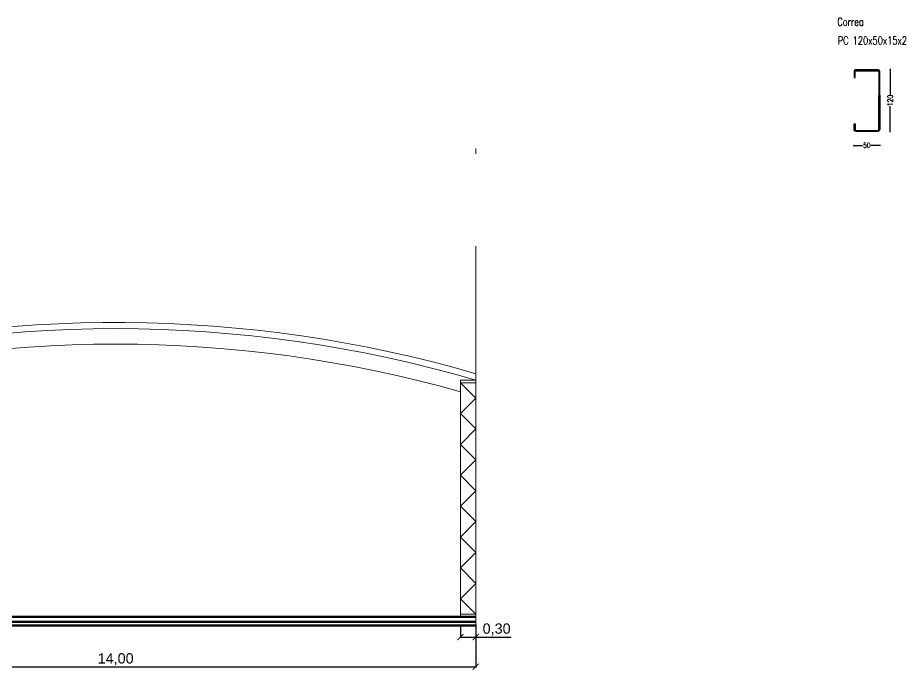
# Model space of a CAD drawing. Header units: millimetres. Extents: x 11 to 1331, y -149 to 22.
# Drawn here: x 645.65 to 662.92, y -102.29 to -89.62 of the extents above; entities that cross this region are included whole.
import ezdxf

# ---------------------------------------------------------------- set-up
doc = ezdxf.new("R2010")
doc.units = ezdxf.units.MM
doc.header["$LTSCALE"] = 0.1
doc.header["$MEASUREMENT"] = 0
doc.header["$PDMODE"] = 3
doc.header["$PDSIZE"] = 0.1
doc.linetypes.add('ACAD_ISO10W100', pattern=[18, 12, -3, 0, -3])
doc.layers.get('DEFPOINTS').update_dxf_attribs({"color": 1})
doc.layers.add('00-NIVELES', color=3, linetype='Continuous')
doc.layers.add('Diagonales', color=12, linetype='Continuous')
for name, color, linetype, lineweight in [('00_EST_Cotas', 6, 'Continuous', 9), ('00_EST_Ejes', 1, 'Continuous', 9), ('00_EST_Piso', 7, 'Continuous', 50)]:
    doc.layers.add(name, color=color, linetype=linetype, lineweight=lineweight)
doc.layers.add('00_EST_EXISTENTE', color=8, linetype='Continuous', lineweight=20, transparency=0.5)
doc.styles.add('Arial20', font='arial.ttf', dxfattribs={"height": 0.2})
doc.styles.add('COTAS', font='ROMANS.shx', dxfattribs={"width": 0.7})
doc.styles.add('romans', font='romans.shx', dxfattribs={"width": 0.9})
doc.dimstyles.new('Cota 1-100-Andres', dxfattribs={"dimtxt": 0.2, "dimasz": 0.12, "dimexe": 0.012, "dimexo": 0.15, "dimgap": 0.025, "dimtad": 1, "dimzin": 0, "dimtxsty": 'Arial20', "dimblk1": 'ARCHTICK', "dimblk2": 'ARCHTICK', "dimsah": 1, "dimcen": 0.09, "dimclrd": 256, "dimclre": 256, "dimclrt": 256, "dimazin": 0, "dimtfac": 1, "dimtofl": 0, "dimtmove": 0, "dimatfit": 3, "dimldrblk": 'ARCHTICK', "dimfxl": 1, "dimtolj": 1, "dimtzin": 0, "dimarcsym": 0})
doc.dimstyles.new('COTAS01', dxfattribs={"dimscale": 0.5, "dimtxt": 0.2, "dimasz": 0.05, "dimexe": 0.05, "dimexo": 1, "dimgap": 0.05, "dimtad": 0, "dimzin": 0, "dimdsep": 46, "dimtxsty": 'COTAS', "dimblk1": 'ARCHTICK', "dimblk2": 'ARCHTICK', "dimsah": 1, "dimcen": 0.05, "dimdle": 0.03, "dimclrd": 1, "dimclre": 1, "dimclrt": 2, "dimadec": 0, "dimazin": 0, "dimtfac": 1, "dimtofl": 0, "dimtmove": 0, "dimatfit": 3, "dimldrblk": 'ARCHTICK', "dimfxl": 1, "dimtolj": 1, "dimtzin": 0, "dimarcsym": 0})

# ---------------------------------------------------------------- blocks, each defined once
blk = doc.blocks.new('_ARCHTICK')
at = {"color": 0, "linetype": 'ByBlock', "const_width": 0.15}
blk.add_lwpolyline([(-0.5, -0.5), (0.5, 0.5)], dxfattribs=at)
blk = doc.blocks.new('*D48')
at = {"layer": '00_EST_Cotas', "lineweight": -2, "transparency": 16777216}
for p, q in [((654.256, -101.406), (654.256, -101.661)), ((654.554, -101.406), (654.554, -101.661)), ((654.256, -101.649), (654.554, -101.649)), ((654.554, -101.649), (655.243, -101.649))]:
    blk.add_line(p, q, dxfattribs=at)
at = {"layer": 'DEFPOINTS', "color": 0, "transparency": 16777216}
for p in [(654.256, -101.256), (654.554, -101.256), (654.554, -101.649)]:
    blk.add_point(p, dxfattribs=at)
at = {"layer": '00_EST_Cotas', "lineweight": -2, "transparency": 16777216, "xscale": 0.12, "yscale": 0.12, "zscale": 0.12, "rotation": 180}
blk.add_blockref('_ARCHTICK', (654.256, -101.649), dxfattribs=at)
at = {"layer": '00_EST_Cotas', "lineweight": -2, "transparency": 16777216, "xscale": 0.12, "yscale": 0.12, "zscale": 0.12}
blk.add_blockref('_ARCHTICK', (654.554, -101.649), dxfattribs=at)
at = {"layer": '00_EST_Cotas', "transparency": 16777216, "insert": (654.958, -101.503), "char_height": 0.2, "attachment_point": 5, "style": 'Arial20'}
blk.add_mtext('\\A1;0,30', dxfattribs=at)
blk = doc.blocks.new('*D53')
at = {"layer": '00_EST_Cotas', "lineweight": -2, "transparency": 16777216}
for p, q in [((640.554, -101.406), (640.554, -102.239)), ((654.554, -101.576), (654.554, -102.239)), ((640.554, -102.227), (654.554, -102.227))]:
    blk.add_line(p, q, dxfattribs=at)
at = {"layer": 'DEFPOINTS', "color": 0, "transparency": 16777216}
for p in [(640.554, -101.256), (654.554, -101.426), (654.554, -102.227)]:
    blk.add_point(p, dxfattribs=at)
at = {"layer": '00_EST_Cotas', "lineweight": -2, "transparency": 16777216, "xscale": 0.12, "yscale": 0.12, "zscale": 0.12, "rotation": 180}
blk.add_blockref('_ARCHTICK', (640.554, -102.227), dxfattribs=at)
at = {"layer": '00_EST_Cotas', "lineweight": -2, "transparency": 16777216, "xscale": 0.12, "yscale": 0.12, "zscale": 0.12}
blk.add_blockref('_ARCHTICK', (654.554, -102.227), dxfattribs=at)
at = {"layer": '00_EST_Cotas', "transparency": 16777216, "insert": (647.554, -102.082), "char_height": 0.2, "attachment_point": 5, "style": 'Arial20'}
blk.add_mtext('\\A1;14,00', dxfattribs=at)
blk = doc.blocks.new('*D105')
at = {"layer": '00_EST_EXISTENTE', "color": 1, "lineweight": -2, "transparency": 16777216}
for p, q in [((661.888, -92.094), (662.071, -92.094)), ((662.418, -92.094), (662.234, -92.094))]:
    blk.add_line(p, q, dxfattribs=at)
at = {"layer": 'DEFPOINTS', "color": 0, "transparency": 16777216}
for p in [(661.903, -91.724), (662.403, -91.684), (662.403, -92.094)]:
    blk.add_point(p, dxfattribs=at)
at = {"layer": '00_EST_EXISTENTE', "color": 1, "lineweight": -2, "transparency": 16777216, "xscale": 0.025, "yscale": 0.025, "zscale": 0.025, "rotation": 180}
blk.add_blockref('_ARCHTICK', (661.903, -92.094), dxfattribs=at)
at = {"layer": '00_EST_EXISTENTE', "color": 1, "lineweight": -2, "transparency": 16777216, "xscale": 0.025, "yscale": 0.025, "zscale": 0.025}
blk.add_blockref('_ARCHTICK', (662.403, -92.094), dxfattribs=at)
at = {"layer": '00_EST_EXISTENTE', "color": 2, "transparency": 16777216, "insert": (662.153, -92.094), "char_height": 0.1, "attachment_point": 5, "style": 'COTAS'}
blk.add_mtext('\\A1;50', dxfattribs=at)
blk = doc.blocks.new('*D106')
at = {"layer": 'DEFPOINTS', "color": 0, "transparency": 16777216}
for p in [(662.363, -90.624), (662.363, -91.824), (662.605, -91.824)]:
    blk.add_point(p, dxfattribs=at)
at = {"layer": 'Diagonales', "color": 1, "lineweight": -2, "transparency": 16777216}
for p, q in [((662.605, -90.609), (662.605, -91.114)), ((662.605, -91.839), (662.605, -91.334))]:
    blk.add_line(p, q, dxfattribs=at)
at = {"layer": 'Diagonales', "color": 1, "lineweight": -2, "transparency": 16777216, "xscale": 0.025, "yscale": 0.025, "zscale": 0.025}
for p, rotation in [((662.605, -90.624), 90), ((662.605, -91.824), 270)]:
    blk.add_blockref('_ARCHTICK', p, dxfattribs=dict(at, rotation=rotation))
at = {"layer": 'Diagonales', "color": 2, "transparency": 16777216, "insert": (662.605, -91.224), "char_height": 0.1, "attachment_point": 5, "rotation": 90, "style": 'COTAS'}
blk.add_mtext('\\A1;120', dxfattribs=at)

msp = doc.modelspace()

# ---------------------------------------------------------------- linework, layer by layer
at = {"color": 2}
for points in [[(661.991, -90.624), (661.943, -90.624, 0.414214), (661.903, -90.664), (661.903, -90.774), (661.923, -90.774), (661.923, -90.664, -0.414214), (661.943, -90.644), (661.991, -90.644)], [(662.403, -91.124), (662.403, -90.664, 0.414214), (662.363, -90.624), (661.991, -90.624)], [(661.991, -90.644), (662.363, -90.644, -0.414214), (662.383, -90.664), (662.383, -91.124)], [(661.991, -91.804), (662.363, -91.804, 0.414214), (662.383, -91.784), (662.383, -91.124)], [(662.403, -91.124), (662.403, -91.784, -0.414214), (662.363, -91.824), (661.991, -91.824)], [(661.991, -91.824), (661.943, -91.824, -0.414214), (661.903, -91.784), (661.903, -91.674), (661.923, -91.674), (661.923, -91.784, 0.414214), (661.943, -91.804), (661.991, -91.804)]]:
    msp.add_lwpolyline(points, format="xyb", dxfattribs=at)
at = {"layer": '00_EST_Ejes', "linetype": 'ACAD_ISO10W100', "ltscale": 6}
msp.add_line((654.554, -101.256), (654.554, -91.256), dxfattribs=at)
at = {"layer": '00_EST_EXISTENTE'}
for p, q in [((654.254, -101.256), (654.254, -96.656)), ((654.554, -96.656), (654.256, -96.656)), ((654.554, -101.256), (654.554, -96.656)), ((654.554, -96.706), (654.256, -96.706)), ((654.552, -101.256), (654.254, -101.256)), ((654.554, -101.206), (654.256, -101.206)), ((654.554, -101.426), (654.554, -101.256))]:
    msp.add_line(p, q, dxfattribs=at)
msp.add_lwpolyline([(654.554, -101.206), (654.256, -100.906), (654.554, -100.606), (654.256, -100.306), (654.554, -100.006), (654.256, -99.706), (654.554, -99.406), (654.256, -99.106), (654.554, -98.806), (654.256, -98.506), (654.554, -98.206), (654.256, -97.906), (654.554, -97.606), (654.256, -97.306), (654.554, -97.006), (654.256, -96.706)], dxfattribs=at)
for radius, start, end in [(25.12, 73.8196, 105.3728), (25, 73.7398, 106.2602), (24.7, 74.261, 105.739)]:
    msp.add_arc((647.554, -120.656), radius, start, end, dxfattribs=at)
at = {"layer": '00_EST_Piso'}
for p, q in [((628.554, -101.256), (654.554, -101.256)), ((626.423, -101.426), (654.554, -101.426)), ((626.428, -101.356), (654.554, -101.356))]:
    msp.add_line(p, q, dxfattribs=at)

# ---------------------------------------------------------------- texts
at = {"layer": '00-NIVELES', "linetype": 'ByBlock', "style": 'romans', "width": 0.75}
for s, height, p in [('Correa', 0.1555, (661.579, -89.771)), ('PC 120x50x15x2 ', 0.15552, (661.588, -90.135))]:
    msp.add_text(s, height=height, dxfattribs=at).set_placement(p)

# ---------------------------------------------------------------- dimensions: what is measured, and where the dimension line sits
at = {"layer": '00_EST_Cotas'}
dim = msp.add_linear_dim(base=(654.554, -102.227), p1=(640.554, -101.256), p2=(654.554, -101.426), dimstyle='Cota 1-100-Andres', dxfattribs=at)
dim.commit()
dim.dimension.update_dxf_attribs({"geometry": '*D53', "text_midpoint": (647.554, -102.082)})
dim = msp.add_linear_dim(base=(654.554, -101.649), p1=(654.256, -101.256), p2=(654.554, -101.256), dimstyle='Cota 1-100-Andres', dxfattribs=at)
dim.commit()
dim.dimension.update_dxf_attribs({"geometry": '*D48', "text_midpoint": (654.958, -101.649), "dimtype": 160})
at = {"layer": '00_EST_EXISTENTE'}
dim = msp.add_linear_dim(base=(662.403, -92.094), p1=(661.903, -91.724), p2=(662.403, -91.684), dimstyle='COTAS01', override={"dimscale": 0.5, "dimdec": 0, "dimlfac": 100, "dimse1": 1, "dimse2": 1}, dxfattribs=at)
dim.commit()
dim.dimension.update_dxf_attribs({"geometry": '*D105', "text_midpoint": (662.153, -92.094), "dimtype": 160})
at = {"layer": 'Diagonales'}
dim = msp.add_linear_dim(base=(662.605, -91.824), p1=(662.363, -90.624), p2=(662.363, -91.824), angle=90, dimstyle='COTAS01', override={"dimdec": 0, "dimlfac": 100, "dimse1": 1, "dimse2": 1}, dxfattribs=at)
dim.commit()
dim.dimension.update_dxf_attribs({"geometry": '*D106', "text_midpoint": (662.605, -91.224)})

doc.saveas('drawing.dxf')
